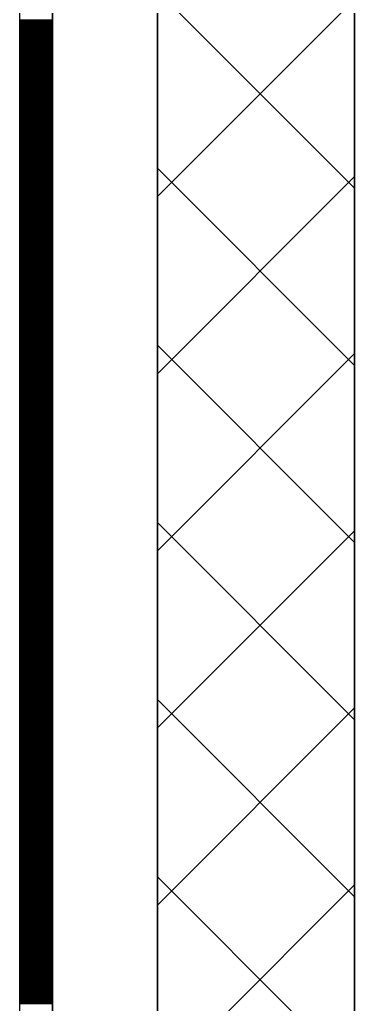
# Model space of a CAD drawing. Header units: millimetres. Extents: x -231292 to 573618, y -153144 to 564035.
# Drawn here: x 8548 to 8803, y 246194 to 246942 of the extents above; entities that cross this region are included whole.
import ezdxf

# ---------------------------------------------------------------- set-up
doc = ezdxf.new("R2010")
doc.units = ezdxf.units.MM
for name, color, linetype, lineweight in [('АР_Стены ПЕНОблок', 250, 'Continuous', 20), ('АР_Тонкая', 250, 'Continuous', 5), ('АР_Утеплитель', 250, 'Continuous', 0), ('АР_Штриховка', 250, 'Continuous', 0)]:
    doc.layers.add(name, color=color, linetype=linetype, lineweight=lineweight)
doc.layers.add('КР_Балки-0.5', color=60, linetype='Continuous', lineweight=50, plot=False)

msp = doc.modelspace()

# ---------------------------------------------------------------- linework, layer by layer
at = {"layer": 'АР_Стены ПЕНОблок', "color": 18, "linetype": 'Continuous', "lineweight": 25, "true_color": 0x000000}
msp.add_line((8803.243, 263866.253), (8803.243, 187666.253), dxfattribs=at)
at = {"layer": 'АР_Тонкая', "color": 18, "linetype": 'Continuous', "lineweight": 25, "true_color": 0x000000}
for p, q in [((8548.243, 263866.253), (8548.243, 187666.253)), ((8573.243, 263866.253), (8573.243, 187666.253)), ((8573.243, 187666.253), (8573.243, 263866.253)), ((8653.243, 187666.253), (8653.243, 263866.253))]:
    msp.add_line(p, q, dxfattribs=at)
at = {"layer": 'АР_Утеплитель', "color": 18, "linetype": 'Continuous', "lineweight": 25, "true_color": 0x000000}
for p, q in [((8653.243, 263866.253), (8653.243, 187666.253)), ((8803.243, 187666.253), (8803.243, 263866.253))]:
    msp.add_line(p, q, dxfattribs=at)
at = {"layer": 'АР_Штриховка', "color": 18, "linetype": 'Continuous', "lineweight": 25, "true_color": 0x000000}
for p, q in [((8803.243, 246814.051), (8653.243, 246964.051)), ((8653.243, 246807.764), (8803.243, 246957.764)), ((8548.243, 246942.002), (8573.243, 246942.002)), ((8548.243, 246941.002), (8573.243, 246941.002)), ((8548.243, 246940.002), (8573.243, 246940.002)), ((8548.243, 246939.002), (8573.243, 246939.002)), ((8548.243, 246938.002), (8573.243, 246938.002)), ((8548.243, 246937.002), (8573.243, 246937.002)), ((8548.243, 246936.002), (8573.243, 246936.002)), ((8548.243, 246935.002), (8573.243, 246935.002)), ((8548.243, 246934.002), (8573.243, 246934.002)), ((8548.243, 246933.002), (8573.243, 246933.002)), ((8548.243, 246932.002), (8573.243, 246932.002)), ((8548.243, 246931.002), (8573.243, 246931.002)), ((8548.243, 246930.002), (8573.243, 246930.002)), ((8548.243, 246929.002), (8573.243, 246929.002)), ((8548.243, 246928.002), (8573.243, 246928.002)), ((8548.243, 246927.002), (8573.243, 246927.002)), ((8548.243, 246926.002), (8573.243, 246926.002)), ((8548.243, 246925.002), (8573.243, 246925.002)), ((8548.243, 246924.002), (8573.243, 246924.002)), ((8548.243, 246923.002), (8573.243, 246923.002)), ((8548.243, 246922.002), (8573.243, 246922.002)), ((8548.243, 246921.002), (8573.243, 246921.002)), ((8548.243, 246920.002), (8573.243, 246920.002)), ((8548.243, 246919.002), (8573.243, 246919.002)), ((8548.243, 246918.002), (8573.243, 246918.002)), ((8548.243, 246917.002), (8573.243, 246917.002)), ((8548.243, 246916.002), (8573.243, 246916.002)), ((8548.243, 246915.002), (8573.243, 246915.002)), ((8548.243, 246914.002), (8573.243, 246914.002)), ((8548.243, 246913.002), (8573.243, 246913.002)), ((8548.243, 246912.002), (8573.243, 246912.002)), ((8548.243, 246911.002), (8573.243, 246911.002)), ((8548.243, 246910.002), (8573.243, 246910.002)), ((8548.243, 246909.002), (8573.243, 246909.002)), ((8548.243, 246908.002), (8573.243, 246908.002)), ((8548.243, 246907.002), (8573.243, 246907.002)), ((8548.243, 246906.002), (8573.243, 246906.002)), ((8548.243, 246905.002), (8573.243, 246905.002)), ((8548.243, 246904.002), (8573.243, 246904.002)), ((8548.243, 246903.002), (8573.243, 246903.002)), ((8548.243, 246902.002), (8573.243, 246902.002)), ((8548.243, 246901.002), (8573.243, 246901.002)), ((8548.243, 246900.002), (8573.243, 246900.002)), ((8548.243, 246899.002), (8573.243, 246899.002)), ((8548.243, 246898.002), (8573.243, 246898.002)), ((8548.243, 246897.002), (8573.243, 246897.002)), ((8548.243, 246896.002), (8573.243, 246896.002)), ((8548.243, 246895.002), (8573.243, 246895.002)), ((8548.243, 246894.002), (8573.243, 246894.002)), ((8548.243, 246893.002), (8573.243, 246893.002)), ((8548.243, 246892.002), (8573.243, 246892.002)), ((8548.243, 246891.002), (8573.243, 246891.002)), ((8548.243, 246890.002), (8573.243, 246890.002)), ((8548.243, 246889.002), (8573.243, 246889.002)), ((8548.243, 246888.002), (8573.243, 246888.002)), ((8548.243, 246887.002), (8573.243, 246887.002)), ((8548.243, 246886.002), (8573.243, 246886.002)), ((8548.243, 246885.002), (8573.243, 246885.002)), ((8548.243, 246884.002), (8573.243, 246884.002)), ((8548.243, 246883.002), (8573.243, 246883.002)), ((8548.243, 246882.002), (8573.243, 246882.002)), ((8548.243, 246881.002), (8573.243, 246881.002)), ((8548.243, 246880.002), (8573.243, 246880.002)), ((8548.243, 246879.002), (8573.243, 246879.002)), ((8548.243, 246878.002), (8573.243, 246878.002)), ((8548.243, 246877.002), (8573.243, 246877.002)), ((8548.243, 246876.002), (8573.243, 246876.002)), ((8548.243, 246875.002), (8573.243, 246875.002)), ((8548.243, 246874.002), (8573.243, 246874.002)), ((8548.243, 246873.002), (8573.243, 246873.002)), ((8548.243, 246872.002), (8573.243, 246872.002)), ((8548.243, 246871.002), (8573.243, 246871.002)), ((8548.243, 246870.002), (8573.243, 246870.002)), ((8548.243, 246869.002), (8573.243, 246869.002)), ((8548.243, 246868.002), (8573.243, 246868.002)), ((8548.243, 246867.002), (8573.243, 246867.002)), ((8548.243, 246866.002), (8573.243, 246866.002)), ((8548.243, 246865.002), (8573.243, 246865.002)), ((8548.243, 246864.002), (8573.243, 246864.002)), ((8548.243, 246863.002), (8573.243, 246863.002)), ((8548.243, 246862.002), (8573.243, 246862.002)), ((8548.243, 246861.002), (8573.243, 246861.002)), ((8548.243, 246860.002), (8573.243, 246860.002)), ((8548.243, 246859.002), (8573.243, 246859.002)), ((8548.243, 246858.002), (8573.243, 246858.002)), ((8548.243, 246857.002), (8573.243, 246857.002)), ((8548.243, 246856.002), (8573.243, 246856.002)), ((8548.243, 246855.002), (8573.243, 246855.002)), ((8548.243, 246854.002), (8573.243, 246854.002)), ((8548.243, 246853.002), (8573.243, 246853.002)), ((8548.243, 246852.002), (8573.243, 246852.002)), ((8548.243, 246851.002), (8573.243, 246851.002)), ((8548.243, 246850.002), (8573.243, 246850.002)), ((8548.243, 246849.002), (8573.243, 246849.002)), ((8548.243, 246848.002), (8573.243, 246848.002)), ((8548.243, 246847.002), (8573.243, 246847.002)), ((8548.243, 246846.002), (8573.243, 246846.002)), ((8548.243, 246845.002), (8573.243, 246845.002)), ((8548.243, 246844.002), (8573.243, 246844.002)), ((8548.243, 246843.002), (8573.243, 246843.002)), ((8548.243, 246842.002), (8573.243, 246842.002)), ((8548.243, 246841.002), (8573.243, 246841.002)), ((8548.243, 246840.002), (8573.243, 246840.002)), ((8548.243, 246839.002), (8573.243, 246839.002)), ((8548.243, 246838.002), (8573.243, 246838.002)), ((8548.243, 246837.002), (8573.243, 246837.002)), ((8548.243, 246836.002), (8573.243, 246836.002)), ((8548.243, 246835.002), (8573.243, 246835.002)), ((8548.243, 246834.002), (8573.243, 246834.002)), ((8548.243, 246833.002), (8573.243, 246833.002)), ((8548.243, 246832.002), (8573.243, 246832.002)), ((8548.243, 246831.002), (8573.243, 246831.002)), ((8548.243, 246830.002), (8573.243, 246830.002)), ((8548.243, 246829.002), (8573.243, 246829.002)), ((8548.243, 246828.002), (8573.243, 246828.002)), ((8803.243, 246679.347), (8653.243, 246829.347)), ((8548.243, 246827.002), (8573.243, 246827.002)), ((8548.243, 246826.002), (8573.243, 246826.002)), ((8548.243, 246825.002), (8573.243, 246825.002)), ((8548.243, 246824.002), (8573.243, 246824.002)), ((8548.243, 246823.002), (8573.243, 246823.002)), ((8548.243, 246822.002), (8573.243, 246822.002)), ((8548.243, 246821.002), (8573.243, 246821.002)), ((8548.243, 246820.002), (8573.243, 246820.002)), ((8653.243, 246673.06), (8803.243, 246823.06)), ((8548.243, 246819.002), (8573.243, 246819.002)), ((8548.243, 246818.002), (8573.243, 246818.002)), ((8548.243, 246817.002), (8573.243, 246817.002)), ((8548.243, 246816.002), (8573.243, 246816.002)), ((8548.243, 246815.002), (8573.243, 246815.002)), ((8548.243, 246814.002), (8573.243, 246814.002)), ((8548.243, 246813.002), (8573.243, 246813.002)), ((8548.243, 246812.002), (8573.243, 246812.002)), ((8548.243, 246811.002), (8573.243, 246811.002)), ((8548.243, 246810.002), (8573.243, 246810.002)), ((8548.243, 246809.002), (8573.243, 246809.002)), ((8548.243, 246808.002), (8573.243, 246808.002)), ((8548.243, 246807.002), (8573.243, 246807.002)), ((8548.243, 246806.002), (8573.243, 246806.002)), ((8548.243, 246805.002), (8573.243, 246805.002)), ((8548.243, 246804.002), (8573.243, 246804.002)), ((8548.243, 246803.002), (8573.243, 246803.002)), ((8548.243, 246802.002), (8573.243, 246802.002)), ((8548.243, 246801.002), (8573.243, 246801.002)), ((8548.243, 246800.002), (8573.243, 246800.002)), ((8548.243, 246799.002), (8573.243, 246799.002)), ((8548.243, 246798.002), (8573.243, 246798.002)), ((8548.243, 246797.002), (8573.243, 246797.002)), ((8548.243, 246796.002), (8573.243, 246796.002)), ((8548.243, 246795.002), (8573.243, 246795.002)), ((8548.243, 246794.002), (8573.243, 246794.002)), ((8548.243, 246793.002), (8573.243, 246793.002)), ((8548.243, 246792.002), (8573.243, 246792.002)), ((8548.243, 246791.002), (8573.243, 246791.002)), ((8548.243, 246790.002), (8573.243, 246790.002)), ((8548.243, 246789.002), (8573.243, 246789.002)), ((8548.243, 246788.002), (8573.243, 246788.002)), ((8548.243, 246787.002), (8573.243, 246787.002)), ((8548.243, 246786.002), (8573.243, 246786.002)), ((8548.243, 246785.002), (8573.243, 246785.002)), ((8548.243, 246784.002), (8573.243, 246784.002)), ((8548.243, 246783.002), (8573.243, 246783.002)), ((8548.243, 246782.002), (8573.243, 246782.002)), ((8548.243, 246781.002), (8573.243, 246781.002)), ((8548.243, 246780.002), (8573.243, 246780.002)), ((8548.243, 246779.002), (8573.243, 246779.002)), ((8548.243, 246778.002), (8573.243, 246778.002)), ((8548.243, 246777.002), (8573.243, 246777.002)), ((8548.243, 246776.002), (8573.243, 246776.002)), ((8548.243, 246775.002), (8573.243, 246775.002)), ((8548.243, 246774.002), (8573.243, 246774.002)), ((8548.243, 246773.002), (8573.243, 246773.002)), ((8548.243, 246772.002), (8573.243, 246772.002)), ((8548.243, 246771.002), (8573.243, 246771.002)), ((8548.243, 246770.002), (8573.243, 246770.002)), ((8548.243, 246769.002), (8573.243, 246769.002)), ((8548.243, 246768.002), (8573.243, 246768.002)), ((8548.243, 246767.002), (8573.243, 246767.002)), ((8548.243, 246766.002), (8573.243, 246766.002)), ((8548.243, 246765.002), (8573.243, 246765.002)), ((8548.243, 246764.002), (8573.243, 246764.002)), ((8548.243, 246763.002), (8573.243, 246763.002)), ((8548.243, 246762.002), (8573.243, 246762.002)), ((8548.243, 246761.002), (8573.243, 246761.002)), ((8548.243, 246760.002), (8573.243, 246760.002)), ((8548.243, 246759.002), (8573.243, 246759.002)), ((8548.243, 246758.002), (8573.243, 246758.002)), ((8548.243, 246757.002), (8573.243, 246757.002)), ((8548.243, 246756.002), (8573.243, 246756.002)), ((8548.243, 246755.002), (8573.243, 246755.002)), ((8548.243, 246754.002), (8573.243, 246754.002)), ((8548.243, 246753.002), (8573.243, 246753.002)), ((8548.243, 246752.002), (8573.243, 246752.002)), ((8548.243, 246751.002), (8573.243, 246751.002)), ((8548.243, 246750.002), (8573.243, 246750.002)), ((8548.243, 246749.002), (8573.243, 246749.002)), ((8548.243, 246748.002), (8573.243, 246748.002)), ((8548.243, 246747.002), (8573.243, 246747.002)), ((8548.243, 246746.002), (8573.243, 246746.002)), ((8548.243, 246745.002), (8573.243, 246745.002)), ((8548.243, 246744.002), (8573.243, 246744.002)), ((8548.243, 246743.002), (8573.243, 246743.002)), ((8548.243, 246742.002), (8573.243, 246742.002)), ((8548.243, 246741.002), (8573.243, 246741.002)), ((8548.243, 246740.002), (8573.243, 246740.002)), ((8548.243, 246739.002), (8573.243, 246739.002)), ((8548.243, 246738.002), (8573.243, 246738.002)), ((8548.243, 246737.002), (8573.243, 246737.002)), ((8548.243, 246736.002), (8573.243, 246736.002)), ((8548.243, 246735.002), (8573.243, 246735.002)), ((8548.243, 246734.002), (8573.243, 246734.002)), ((8548.243, 246733.002), (8573.243, 246733.002)), ((8548.243, 246732.002), (8573.243, 246732.002)), ((8548.243, 246731.002), (8573.243, 246731.002)), ((8548.243, 246730.002), (8573.243, 246730.002)), ((8548.243, 246729.002), (8573.243, 246729.002)), ((8548.243, 246728.002), (8573.243, 246728.002)), ((8548.243, 246727.002), (8573.243, 246727.002)), ((8548.243, 246726.002), (8573.243, 246726.002)), ((8548.243, 246725.002), (8573.243, 246725.002)), ((8548.243, 246724.002), (8573.243, 246724.002)), ((8548.243, 246723.002), (8573.243, 246723.002)), ((8548.243, 246722.002), (8573.243, 246722.002)), ((8548.243, 246721.002), (8573.243, 246721.002)), ((8548.243, 246720.002), (8573.243, 246720.002)), ((8548.243, 246719.002), (8573.243, 246719.002)), ((8548.243, 246718.002), (8573.243, 246718.002)), ((8548.243, 246717.002), (8573.243, 246717.002)), ((8548.243, 246716.002), (8573.243, 246716.002)), ((8548.243, 246715.002), (8573.243, 246715.002)), ((8548.243, 246714.002), (8573.243, 246714.002)), ((8548.243, 246713.002), (8573.243, 246713.002)), ((8548.243, 246712.002), (8573.243, 246712.002)), ((8548.243, 246711.002), (8573.243, 246711.002)), ((8548.243, 246710.002), (8573.243, 246710.002)), ((8548.243, 246709.002), (8573.243, 246709.002)), ((8548.243, 246708.002), (8573.243, 246708.002)), ((8548.243, 246707.002), (8573.243, 246707.002)), ((8548.243, 246706.002), (8573.243, 246706.002)), ((8548.243, 246705.002), (8573.243, 246705.002)), ((8548.243, 246704.002), (8573.243, 246704.002)), ((8548.243, 246703.002), (8573.243, 246703.002)), ((8548.243, 246702.002), (8573.243, 246702.002)), ((8548.243, 246701.002), (8573.243, 246701.002)), ((8548.243, 246700.002), (8573.243, 246700.002)), ((8548.243, 246699.002), (8573.243, 246699.002)), ((8548.243, 246698.002), (8573.243, 246698.002)), ((8548.243, 246697.002), (8573.243, 246697.002)), ((8548.243, 246696.002), (8573.243, 246696.002)), ((8548.243, 246695.002), (8573.243, 246695.002)), ((8548.243, 246694.002), (8573.243, 246694.002)), ((8548.243, 246693.002), (8573.243, 246693.002)), ((8803.243, 246544.643), (8653.243, 246694.643)), ((8548.243, 246692.002), (8573.243, 246692.002)), ((8548.243, 246691.002), (8573.243, 246691.002)), ((8548.243, 246690.002), (8573.243, 246690.002)), ((8548.243, 246689.002), (8573.243, 246689.002)), ((8548.243, 246688.002), (8573.243, 246688.002)), ((8548.243, 246687.002), (8573.243, 246687.002)), ((8548.243, 246686.002), (8573.243, 246686.002)), ((8548.243, 246685.002), (8573.243, 246685.002)), ((8653.243, 246538.356), (8803.243, 246688.356)), ((8548.243, 246684.002), (8573.243, 246684.002)), ((8548.243, 246683.002), (8573.243, 246683.002)), ((8548.243, 246682.002), (8573.243, 246682.002)), ((8548.243, 246681.002), (8573.243, 246681.002)), ((8548.243, 246680.002), (8573.243, 246680.002)), ((8548.243, 246679.002), (8573.243, 246679.002)), ((8548.243, 246678.002), (8573.243, 246678.002)), ((8548.243, 246677.002), (8573.243, 246677.002)), ((8548.243, 246676.002), (8573.243, 246676.002)), ((8548.243, 246675.002), (8573.243, 246675.002)), ((8548.243, 246674.002), (8573.243, 246674.002)), ((8548.243, 246673.002), (8573.243, 246673.002)), ((8548.243, 246672.002), (8573.243, 246672.002)), ((8548.243, 246671.002), (8573.243, 246671.002)), ((8548.243, 246670.002), (8573.243, 246670.002)), ((8548.243, 246669.002), (8573.243, 246669.002)), ((8548.243, 246668.002), (8573.243, 246668.002)), ((8548.243, 246667.002), (8573.243, 246667.002)), ((8548.243, 246666.002), (8573.243, 246666.002)), ((8548.243, 246665.002), (8573.243, 246665.002)), ((8548.243, 246664.002), (8573.243, 246664.002)), ((8548.243, 246663.002), (8573.243, 246663.002)), ((8548.243, 246662.002), (8573.243, 246662.002)), ((8548.243, 246661.002), (8573.243, 246661.002)), ((8548.243, 246660.002), (8573.243, 246660.002)), ((8548.243, 246659.002), (8573.243, 246659.002)), ((8548.243, 246658.002), (8573.243, 246658.002)), ((8548.243, 246657.002), (8573.243, 246657.002)), ((8548.243, 246656.002), (8573.243, 246656.002)), ((8548.243, 246655.002), (8573.243, 246655.002)), ((8548.243, 246654.002), (8573.243, 246654.002)), ((8548.243, 246653.002), (8573.243, 246653.002)), ((8548.243, 246652.002), (8573.243, 246652.002)), ((8548.243, 246651.002), (8573.243, 246651.002)), ((8548.243, 246650.002), (8573.243, 246650.002)), ((8548.243, 246649.002), (8573.243, 246649.002)), ((8548.243, 246648.002), (8573.243, 246648.002)), ((8548.243, 246647.002), (8573.243, 246647.002)), ((8548.243, 246646.002), (8573.243, 246646.002)), ((8548.243, 246645.002), (8573.243, 246645.002)), ((8548.243, 246644.002), (8573.243, 246644.002)), ((8548.243, 246643.002), (8573.243, 246643.002)), ((8548.243, 246642.002), (8573.243, 246642.002)), ((8548.243, 246641.002), (8573.243, 246641.002)), ((8548.243, 246640.002), (8573.243, 246640.002)), ((8548.243, 246639.002), (8573.243, 246639.002)), ((8548.243, 246638.002), (8573.243, 246638.002)), ((8548.243, 246637.002), (8573.243, 246637.002)), ((8548.243, 246636.002), (8573.243, 246636.002)), ((8548.243, 246635.002), (8573.243, 246635.002)), ((8548.243, 246634.002), (8573.243, 246634.002)), ((8548.243, 246633.002), (8573.243, 246633.002)), ((8548.243, 246632.002), (8573.243, 246632.002)), ((8548.243, 246631.002), (8573.243, 246631.002)), ((8548.243, 246630.002), (8573.243, 246630.002)), ((8548.243, 246629.002), (8573.243, 246629.002)), ((8548.243, 246628.002), (8573.243, 246628.002)), ((8548.243, 246627.002), (8573.243, 246627.002)), ((8548.243, 246626.002), (8573.243, 246626.002)), ((8548.243, 246625.002), (8573.243, 246625.002)), ((8548.243, 246624.002), (8573.243, 246624.002)), ((8548.243, 246623.002), (8573.243, 246623.002)), ((8548.243, 246622.002), (8573.243, 246622.002)), ((8548.243, 246621.002), (8573.243, 246621.002)), ((8548.243, 246620.002), (8573.243, 246620.002)), ((8548.243, 246619.002), (8573.243, 246619.002)), ((8548.243, 246618.002), (8573.243, 246618.002)), ((8548.243, 246617.002), (8573.243, 246617.002)), ((8548.243, 246616.002), (8573.243, 246616.002)), ((8548.243, 246615.002), (8573.243, 246615.002)), ((8548.243, 246614.002), (8573.243, 246614.002)), ((8548.243, 246613.002), (8573.243, 246613.002)), ((8548.243, 246612.002), (8573.243, 246612.002)), ((8548.243, 246611.002), (8573.243, 246611.002)), ((8548.243, 246610.002), (8573.243, 246610.002)), ((8548.243, 246609.002), (8573.243, 246609.002)), ((8548.243, 246608.002), (8573.243, 246608.002)), ((8548.243, 246607.002), (8573.243, 246607.002)), ((8548.243, 246606.002), (8573.243, 246606.002)), ((8548.243, 246605.002), (8573.243, 246605.002)), ((8548.243, 246604.002), (8573.243, 246604.002)), ((8548.243, 246603.002), (8573.243, 246603.002)), ((8548.243, 246602.002), (8573.243, 246602.002)), ((8548.243, 246601.002), (8573.243, 246601.002)), ((8548.243, 246600.002), (8573.243, 246600.002)), ((8548.243, 246599.002), (8573.243, 246599.002)), ((8548.243, 246598.002), (8573.243, 246598.002)), ((8548.243, 246597.002), (8573.243, 246597.002)), ((8548.243, 246596.002), (8573.243, 246596.002)), ((8548.243, 246595.002), (8573.243, 246595.002)), ((8548.243, 246594.002), (8573.243, 246594.002)), ((8548.243, 246593.002), (8573.243, 246593.002)), ((8548.243, 246592.002), (8573.243, 246592.002)), ((8548.243, 246591.002), (8573.243, 246591.002)), ((8548.243, 246590.002), (8573.243, 246590.002)), ((8548.243, 246589.002), (8573.243, 246589.002)), ((8548.243, 246588.002), (8573.243, 246588.002)), ((8548.243, 246587.002), (8573.243, 246587.002)), ((8548.243, 246586.002), (8573.243, 246586.002)), ((8548.243, 246585.002), (8573.243, 246585.002)), ((8548.243, 246584.002), (8573.243, 246584.002)), ((8548.243, 246583.002), (8573.243, 246583.002)), ((8548.243, 246582.002), (8573.243, 246582.002)), ((8548.243, 246581.002), (8573.243, 246581.002)), ((8548.243, 246580.002), (8573.243, 246580.002)), ((8548.243, 246579.002), (8573.243, 246579.002)), ((8548.243, 246578.002), (8573.243, 246578.002)), ((8548.243, 246577.002), (8573.243, 246577.002)), ((8548.243, 246576.002), (8573.243, 246576.002)), ((8548.243, 246575.002), (8573.243, 246575.002)), ((8548.243, 246574.002), (8573.243, 246574.002)), ((8548.243, 246573.002), (8573.243, 246573.002)), ((8548.243, 246572.002), (8573.243, 246572.002)), ((8548.243, 246571.002), (8573.243, 246571.002)), ((8548.243, 246570.002), (8573.243, 246570.002)), ((8548.243, 246569.002), (8573.243, 246569.002)), ((8548.243, 246568.002), (8573.243, 246568.002)), ((8548.243, 246567.002), (8573.243, 246567.002)), ((8548.243, 246566.002), (8573.243, 246566.002)), ((8548.243, 246565.002), (8573.243, 246565.002)), ((8548.243, 246564.002), (8573.243, 246564.002)), ((8548.243, 246563.002), (8573.243, 246563.002)), ((8548.243, 246562.002), (8573.243, 246562.002)), ((8548.243, 246561.002), (8573.243, 246561.002)), ((8548.243, 246560.002), (8573.243, 246560.002)), ((8548.243, 246559.002), (8573.243, 246559.002)), ((8548.243, 246558.002), (8573.243, 246558.002)), ((8803.243, 246409.94), (8653.243, 246559.94)), ((8548.243, 246557.002), (8573.243, 246557.002)), ((8548.243, 246556.002), (8573.243, 246556.002)), ((8548.243, 246555.002), (8573.243, 246555.002)), ((8548.243, 246554.002), (8573.243, 246554.002)), ((8548.243, 246553.002), (8573.243, 246553.002)), ((8548.243, 246552.002), (8573.243, 246552.002)), ((8548.243, 246551.002), (8573.243, 246551.002)), ((8653.243, 246403.653), (8803.243, 246553.653)), ((8548.243, 246550.002), (8573.243, 246550.002)), ((8548.243, 246549.002), (8573.243, 246549.002)), ((8548.243, 246548.002), (8573.243, 246548.002)), ((8548.243, 246547.002), (8573.243, 246547.002)), ((8548.243, 246546.002), (8573.243, 246546.002)), ((8548.243, 246545.002), (8573.243, 246545.002)), ((8548.243, 246544.002), (8573.243, 246544.002)), ((8548.243, 246543.002), (8573.243, 246543.002)), ((8548.243, 246542.002), (8573.243, 246542.002)), ((8548.243, 246541.002), (8573.243, 246541.002)), ((8548.243, 246540.002), (8573.243, 246540.002)), ((8548.243, 246539.002), (8573.243, 246539.002)), ((8548.243, 246538.002), (8573.243, 246538.002)), ((8548.243, 246537.002), (8573.243, 246537.002)), ((8548.243, 246536.002), (8573.243, 246536.002)), ((8548.243, 246535.002), (8573.243, 246535.002)), ((8548.243, 246534.002), (8573.243, 246534.002)), ((8548.243, 246533.002), (8573.243, 246533.002)), ((8548.243, 246532.002), (8573.243, 246532.002)), ((8548.243, 246531.002), (8573.243, 246531.002)), ((8548.243, 246530.002), (8573.243, 246530.002)), ((8548.243, 246529.002), (8573.243, 246529.002)), ((8548.243, 246528.002), (8573.243, 246528.002)), ((8548.243, 246527.002), (8573.243, 246527.002)), ((8548.243, 246526.002), (8573.243, 246526.002)), ((8548.243, 246525.002), (8573.243, 246525.002)), ((8548.243, 246524.002), (8573.243, 246524.002)), ((8548.243, 246523.002), (8573.243, 246523.002)), ((8548.243, 246522.002), (8573.243, 246522.002)), ((8548.243, 246521.002), (8573.243, 246521.002)), ((8548.243, 246520.002), (8573.243, 246520.002)), ((8548.243, 246519.002), (8573.243, 246519.002)), ((8548.243, 246518.002), (8573.243, 246518.002)), ((8548.243, 246517.002), (8573.243, 246517.002)), ((8548.243, 246516.002), (8573.243, 246516.002)), ((8548.243, 246515.002), (8573.243, 246515.002)), ((8548.243, 246514.002), (8573.243, 246514.002)), ((8548.243, 246513.002), (8573.243, 246513.002)), ((8548.243, 246512.002), (8573.243, 246512.002)), ((8548.243, 246511.002), (8573.243, 246511.002)), ((8548.243, 246510.002), (8573.243, 246510.002)), ((8548.243, 246509.002), (8573.243, 246509.002)), ((8548.243, 246508.002), (8573.243, 246508.002)), ((8548.243, 246507.002), (8573.243, 246507.002)), ((8548.243, 246506.002), (8573.243, 246506.002)), ((8548.243, 246505.002), (8573.243, 246505.002)), ((8548.243, 246504.002), (8573.243, 246504.002)), ((8548.243, 246503.002), (8573.243, 246503.002)), ((8548.243, 246502.002), (8573.243, 246502.002)), ((8548.243, 246501.002), (8573.243, 246501.002)), ((8548.243, 246500.002), (8573.243, 246500.002)), ((8548.243, 246499.002), (8573.243, 246499.002)), ((8548.243, 246498.002), (8573.243, 246498.002)), ((8548.243, 246497.002), (8573.243, 246497.002)), ((8548.243, 246496.002), (8573.243, 246496.002)), ((8548.243, 246495.002), (8573.243, 246495.002)), ((8548.243, 246494.002), (8573.243, 246494.002)), ((8548.243, 246493.002), (8573.243, 246493.002)), ((8548.243, 246492.002), (8573.243, 246492.002)), ((8548.243, 246491.002), (8573.243, 246491.002)), ((8548.243, 246490.002), (8573.243, 246490.002)), ((8548.243, 246489.002), (8573.243, 246489.002)), ((8548.243, 246488.002), (8573.243, 246488.002)), ((8548.243, 246487.002), (8573.243, 246487.002)), ((8548.243, 246486.002), (8573.243, 246486.002)), ((8548.243, 246485.002), (8573.243, 246485.002)), ((8548.243, 246484.002), (8573.243, 246484.002)), ((8548.243, 246483.002), (8573.243, 246483.002)), ((8548.243, 246482.002), (8573.243, 246482.002)), ((8548.243, 246481.002), (8573.243, 246481.002)), ((8548.243, 246480.002), (8573.243, 246480.002)), ((8548.243, 246479.002), (8573.243, 246479.002)), ((8548.243, 246478.002), (8573.243, 246478.002)), ((8548.243, 246477.002), (8573.243, 246477.002)), ((8548.243, 246476.002), (8573.243, 246476.002)), ((8548.243, 246475.002), (8573.243, 246475.002)), ((8548.243, 246474.002), (8573.243, 246474.002)), ((8548.243, 246473.002), (8573.243, 246473.002)), ((8548.243, 246472.002), (8573.243, 246472.002)), ((8548.243, 246471.002), (8573.243, 246471.002)), ((8548.243, 246470.002), (8573.243, 246470.002)), ((8548.243, 246469.002), (8573.243, 246469.002)), ((8548.243, 246468.002), (8573.243, 246468.002)), ((8548.243, 246467.002), (8573.243, 246467.002)), ((8548.243, 246466.002), (8573.243, 246466.002)), ((8548.243, 246465.002), (8573.243, 246465.002)), ((8548.243, 246464.002), (8573.243, 246464.002)), ((8548.243, 246463.002), (8573.243, 246463.002)), ((8548.243, 246462.002), (8573.243, 246462.002)), ((8548.243, 246461.002), (8573.243, 246461.002)), ((8548.243, 246460.002), (8573.243, 246460.002)), ((8548.243, 246459.002), (8573.243, 246459.002)), ((8548.243, 246458.002), (8573.243, 246458.002)), ((8548.243, 246457.002), (8573.243, 246457.002)), ((8548.243, 246456.002), (8573.243, 246456.002)), ((8548.243, 246455.002), (8573.243, 246455.002)), ((8548.243, 246454.002), (8573.243, 246454.002)), ((8548.243, 246453.002), (8573.243, 246453.002)), ((8548.243, 246452.002), (8573.243, 246452.002)), ((8548.243, 246451.002), (8573.243, 246451.002)), ((8548.243, 246450.002), (8573.243, 246450.002)), ((8548.243, 246449.002), (8573.243, 246449.002)), ((8548.243, 246448.002), (8573.243, 246448.002)), ((8548.243, 246447.002), (8573.243, 246447.002)), ((8548.243, 246446.002), (8573.243, 246446.002)), ((8548.243, 246445.002), (8573.243, 246445.002)), ((8548.243, 246444.002), (8573.243, 246444.002)), ((8548.243, 246443.002), (8573.243, 246443.002)), ((8548.243, 246442.002), (8573.243, 246442.002)), ((8548.243, 246441.002), (8573.243, 246441.002)), ((8548.243, 246440.002), (8573.243, 246440.002)), ((8548.243, 246439.002), (8573.243, 246439.002)), ((8548.243, 246438.002), (8573.243, 246438.002)), ((8548.243, 246437.002), (8573.243, 246437.002)), ((8548.243, 246436.002), (8573.243, 246436.002)), ((8548.243, 246435.002), (8573.243, 246435.002)), ((8548.243, 246434.002), (8573.243, 246434.002)), ((8548.243, 246433.002), (8573.243, 246433.002)), ((8548.243, 246432.002), (8573.243, 246432.002)), ((8548.243, 246431.002), (8573.243, 246431.002)), ((8548.243, 246430.002), (8573.243, 246430.002)), ((8548.243, 246429.002), (8573.243, 246429.002)), ((8548.243, 246428.002), (8573.243, 246428.002)), ((8548.243, 246427.002), (8573.243, 246427.002)), ((8548.243, 246426.002), (8573.243, 246426.002)), ((8548.243, 246425.002), (8573.243, 246425.002)), ((8548.243, 246424.002), (8573.243, 246424.002)), ((8548.243, 246423.002), (8573.243, 246423.002)), ((8803.243, 246275.236), (8653.243, 246425.236)), ((8548.243, 246422.002), (8573.243, 246422.002)), ((8548.243, 246421.002), (8573.243, 246421.002)), ((8548.243, 246420.002), (8573.243, 246420.002)), ((8548.243, 246419.002), (8573.243, 246419.002)), ((8548.243, 246418.002), (8573.243, 246418.002)), ((8548.243, 246417.002), (8573.243, 246417.002)), ((8548.243, 246416.002), (8573.243, 246416.002)), ((8653.243, 246268.949), (8803.243, 246418.949)), ((8548.243, 246415.002), (8573.243, 246415.002)), ((8548.243, 246414.002), (8573.243, 246414.002)), ((8548.243, 246413.002), (8573.243, 246413.002)), ((8548.243, 246412.002), (8573.243, 246412.002)), ((8548.243, 246411.002), (8573.243, 246411.002)), ((8548.243, 246410.002), (8573.243, 246410.002)), ((8548.243, 246409.002), (8573.243, 246409.002)), ((8548.243, 246408.002), (8573.243, 246408.002)), ((8548.243, 246407.002), (8573.243, 246407.002)), ((8548.243, 246406.002), (8573.243, 246406.002)), ((8548.243, 246405.002), (8573.243, 246405.002)), ((8548.243, 246404.002), (8573.243, 246404.002)), ((8548.243, 246403.002), (8573.243, 246403.002)), ((8548.243, 246402.002), (8573.243, 246402.002)), ((8548.243, 246401.002), (8573.243, 246401.002)), ((8548.243, 246400.002), (8573.243, 246400.002)), ((8548.243, 246399.002), (8573.243, 246399.002)), ((8548.243, 246398.002), (8573.243, 246398.002)), ((8548.243, 246397.002), (8573.243, 246397.002)), ((8548.243, 246396.002), (8573.243, 246396.002)), ((8548.243, 246395.002), (8573.243, 246395.002)), ((8548.243, 246394.002), (8573.243, 246394.002)), ((8548.243, 246393.002), (8573.243, 246393.002)), ((8548.243, 246392.002), (8573.243, 246392.002)), ((8548.243, 246391.002), (8573.243, 246391.002)), ((8548.243, 246390.002), (8573.243, 246390.002)), ((8548.243, 246389.002), (8573.243, 246389.002)), ((8548.243, 246388.002), (8573.243, 246388.002)), ((8548.243, 246387.002), (8573.243, 246387.002)), ((8548.243, 246386.002), (8573.243, 246386.002)), ((8548.243, 246385.002), (8573.243, 246385.002)), ((8548.243, 246384.002), (8573.243, 246384.002)), ((8548.243, 246383.002), (8573.243, 246383.002)), ((8548.243, 246382.002), (8573.243, 246382.002)), ((8548.243, 246381.002), (8573.243, 246381.002)), ((8548.243, 246380.002), (8573.243, 246380.002)), ((8548.243, 246379.002), (8573.243, 246379.002)), ((8548.243, 246378.002), (8573.243, 246378.002)), ((8548.243, 246377.002), (8573.243, 246377.002)), ((8548.243, 246376.002), (8573.243, 246376.002)), ((8548.243, 246375.002), (8573.243, 246375.002)), ((8548.243, 246374.002), (8573.243, 246374.002)), ((8548.243, 246373.002), (8573.243, 246373.002)), ((8548.243, 246372.002), (8573.243, 246372.002)), ((8548.243, 246371.002), (8573.243, 246371.002)), ((8548.243, 246370.002), (8573.243, 246370.002)), ((8548.243, 246369.002), (8573.243, 246369.002)), ((8548.243, 246368.002), (8573.243, 246368.002)), ((8548.243, 246367.002), (8573.243, 246367.002)), ((8548.243, 246366.002), (8573.243, 246366.002)), ((8548.243, 246365.002), (8573.243, 246365.002)), ((8548.243, 246364.002), (8573.243, 246364.002)), ((8548.243, 246363.002), (8573.243, 246363.002)), ((8548.243, 246362.002), (8573.243, 246362.002)), ((8548.243, 246361.002), (8573.243, 246361.002)), ((8548.243, 246360.002), (8573.243, 246360.002)), ((8548.243, 246359.002), (8573.243, 246359.002)), ((8548.243, 246358.002), (8573.243, 246358.002)), ((8548.243, 246357.002), (8573.243, 246357.002)), ((8548.243, 246356.002), (8573.243, 246356.002)), ((8548.243, 246355.002), (8573.243, 246355.002)), ((8548.243, 246354.002), (8573.243, 246354.002)), ((8548.243, 246353.002), (8573.243, 246353.002)), ((8548.243, 246352.002), (8573.243, 246352.002)), ((8548.243, 246351.002), (8573.243, 246351.002)), ((8548.243, 246350.002), (8573.243, 246350.002)), ((8548.243, 246349.002), (8573.243, 246349.002)), ((8548.243, 246348.002), (8573.243, 246348.002)), ((8548.243, 246347.002), (8573.243, 246347.002)), ((8548.243, 246346.002), (8573.243, 246346.002)), ((8548.243, 246345.002), (8573.243, 246345.002)), ((8548.243, 246344.002), (8573.243, 246344.002)), ((8548.243, 246343.002), (8573.243, 246343.002)), ((8548.243, 246342.002), (8573.243, 246342.002)), ((8548.243, 246341.002), (8573.243, 246341.002)), ((8548.243, 246340.002), (8573.243, 246340.002)), ((8548.243, 246339.002), (8573.243, 246339.002)), ((8548.243, 246338.002), (8573.243, 246338.002)), ((8548.243, 246337.002), (8573.243, 246337.002)), ((8548.243, 246336.002), (8573.243, 246336.002)), ((8548.243, 246335.002), (8573.243, 246335.002)), ((8548.243, 246334.002), (8573.243, 246334.002)), ((8548.243, 246333.002), (8573.243, 246333.002)), ((8548.243, 246332.002), (8573.243, 246332.002)), ((8548.243, 246331.002), (8573.243, 246331.002)), ((8548.243, 246330.002), (8573.243, 246330.002)), ((8548.243, 246329.002), (8573.243, 246329.002)), ((8548.243, 246328.002), (8573.243, 246328.002)), ((8548.243, 246327.002), (8573.243, 246327.002)), ((8548.243, 246326.002), (8573.243, 246326.002)), ((8548.243, 246325.002), (8573.243, 246325.002)), ((8548.243, 246324.002), (8573.243, 246324.002)), ((8548.243, 246323.002), (8573.243, 246323.002)), ((8548.243, 246322.002), (8573.243, 246322.002)), ((8548.243, 246321.002), (8573.243, 246321.002)), ((8548.243, 246320.002), (8573.243, 246320.002)), ((8548.243, 246319.002), (8573.243, 246319.002)), ((8548.243, 246318.002), (8573.243, 246318.002)), ((8548.243, 246317.002), (8573.243, 246317.002)), ((8548.243, 246316.002), (8573.243, 246316.002)), ((8548.243, 246315.002), (8573.243, 246315.002)), ((8548.243, 246314.002), (8573.243, 246314.002)), ((8548.243, 246313.002), (8573.243, 246313.002)), ((8548.243, 246312.002), (8573.243, 246312.002)), ((8548.243, 246311.002), (8573.243, 246311.002)), ((8548.243, 246310.002), (8573.243, 246310.002)), ((8548.243, 246309.002), (8573.243, 246309.002)), ((8548.243, 246308.002), (8573.243, 246308.002)), ((8548.243, 246307.002), (8573.243, 246307.002)), ((8548.243, 246306.002), (8573.243, 246306.002)), ((8548.243, 246305.002), (8573.243, 246305.002)), ((8548.243, 246304.002), (8573.243, 246304.002)), ((8548.243, 246303.002), (8573.243, 246303.002)), ((8548.243, 246302.002), (8573.243, 246302.002)), ((8548.243, 246301.002), (8573.243, 246301.002)), ((8548.243, 246300.002), (8573.243, 246300.002)), ((8548.243, 246299.002), (8573.243, 246299.002)), ((8548.243, 246298.002), (8573.243, 246298.002)), ((8548.243, 246297.002), (8573.243, 246297.002)), ((8548.243, 246296.002), (8573.243, 246296.002)), ((8548.243, 246295.002), (8573.243, 246295.002)), ((8548.243, 246294.002), (8573.243, 246294.002)), ((8548.243, 246293.002), (8573.243, 246293.002)), ((8548.243, 246292.002), (8573.243, 246292.002)), ((8548.243, 246291.002), (8573.243, 246291.002)), ((8548.243, 246290.002), (8573.243, 246290.002)), ((8548.243, 246289.002), (8573.243, 246289.002)), ((8803.243, 246140.532), (8653.243, 246290.532)), ((8548.243, 246288.002), (8573.243, 246288.002)), ((8548.243, 246287.002), (8573.243, 246287.002)), ((8548.243, 246286.002), (8573.243, 246286.002)), ((8548.243, 246285.002), (8573.243, 246285.002)), ((8548.243, 246284.002), (8573.243, 246284.002)), ((8548.243, 246283.002), (8573.243, 246283.002)), ((8548.243, 246282.002), (8573.243, 246282.002)), ((8548.243, 246281.002), (8573.243, 246281.002)), ((8653.243, 246134.245), (8803.243, 246284.245)), ((8548.243, 246280.002), (8573.243, 246280.002)), ((8548.243, 246279.002), (8573.243, 246279.002)), ((8548.243, 246278.002), (8573.243, 246278.002)), ((8548.243, 246277.002), (8573.243, 246277.002)), ((8548.243, 246276.002), (8573.243, 246276.002)), ((8548.243, 246275.002), (8573.243, 246275.002)), ((8548.243, 246274.002), (8573.243, 246274.002)), ((8548.243, 246273.002), (8573.243, 246273.002)), ((8548.243, 246272.002), (8573.243, 246272.002)), ((8548.243, 246271.002), (8573.243, 246271.002)), ((8548.243, 246270.002), (8573.243, 246270.002)), ((8548.243, 246269.002), (8573.243, 246269.002)), ((8548.243, 246268.002), (8573.243, 246268.002)), ((8548.243, 246267.002), (8573.243, 246267.002)), ((8548.243, 246266.002), (8573.243, 246266.002)), ((8548.243, 246265.002), (8573.243, 246265.002)), ((8548.243, 246264.002), (8573.243, 246264.002)), ((8548.243, 246263.002), (8573.243, 246263.002)), ((8548.243, 246262.002), (8573.243, 246262.002)), ((8548.243, 246261.002), (8573.243, 246261.002)), ((8548.243, 246260.002), (8573.243, 246260.002)), ((8548.243, 246259.002), (8573.243, 246259.002)), ((8548.243, 246258.002), (8573.243, 246258.002)), ((8548.243, 246257.002), (8573.243, 246257.002)), ((8548.243, 246256.002), (8573.243, 246256.002)), ((8548.243, 246255.002), (8573.243, 246255.002)), ((8548.243, 246254.002), (8573.243, 246254.002)), ((8548.243, 246253.002), (8573.243, 246253.002)), ((8548.243, 246252.002), (8573.243, 246252.002)), ((8548.243, 246251.002), (8573.243, 246251.002)), ((8548.243, 246250.002), (8573.243, 246250.002)), ((8548.243, 246249.002), (8573.243, 246249.002)), ((8548.243, 246248.002), (8573.243, 246248.002)), ((8548.243, 246247.002), (8573.243, 246247.002)), ((8548.243, 246246.002), (8573.243, 246246.002)), ((8548.243, 246245.002), (8573.243, 246245.002)), ((8548.243, 246244.002), (8573.243, 246244.002)), ((8548.243, 246243.002), (8573.243, 246243.002)), ((8548.243, 246242.002), (8573.243, 246242.002)), ((8548.243, 246241.002), (8573.243, 246241.002)), ((8548.243, 246240.002), (8573.243, 246240.002)), ((8548.243, 246239.002), (8573.243, 246239.002)), ((8548.243, 246238.002), (8573.243, 246238.002)), ((8548.243, 246237.002), (8573.243, 246237.002)), ((8548.243, 246236.002), (8573.243, 246236.002)), ((8548.243, 246235.002), (8573.243, 246235.002)), ((8548.243, 246234.002), (8573.243, 246234.002)), ((8548.243, 246233.002), (8573.243, 246233.002)), ((8548.243, 246232.002), (8573.243, 246232.002)), ((8548.243, 246231.002), (8573.243, 246231.002)), ((8548.243, 246230.002), (8573.243, 246230.002)), ((8548.243, 246229.002), (8573.243, 246229.002)), ((8548.243, 246228.002), (8573.243, 246228.002)), ((8548.243, 246227.002), (8573.243, 246227.002)), ((8548.243, 246226.002), (8573.243, 246226.002)), ((8548.243, 246225.002), (8573.243, 246225.002)), ((8548.243, 246224.002), (8573.243, 246224.002)), ((8548.243, 246223.002), (8573.243, 246223.002)), ((8548.243, 246222.002), (8573.243, 246222.002)), ((8548.243, 246221.002), (8573.243, 246221.002)), ((8548.243, 246220.002), (8573.243, 246220.002)), ((8548.243, 246219.002), (8573.243, 246219.002)), ((8548.243, 246218.002), (8573.243, 246218.002)), ((8548.243, 246217.002), (8573.243, 246217.002)), ((8548.243, 246216.002), (8573.243, 246216.002)), ((8548.243, 246215.002), (8573.243, 246215.002)), ((8548.243, 246214.002), (8573.243, 246214.002)), ((8548.243, 246213.002), (8573.243, 246213.002)), ((8548.243, 246212.002), (8573.243, 246212.002)), ((8548.243, 246211.002), (8573.243, 246211.002)), ((8548.243, 246210.002), (8573.243, 246210.002)), ((8548.243, 246209.002), (8573.243, 246209.002)), ((8548.243, 246208.002), (8573.243, 246208.002)), ((8548.243, 246207.002), (8573.243, 246207.002)), ((8548.243, 246206.002), (8573.243, 246206.002)), ((8548.243, 246205.002), (8573.243, 246205.002)), ((8548.243, 246204.002), (8573.243, 246204.002)), ((8548.243, 246203.002), (8573.243, 246203.002)), ((8548.243, 246202.002), (8573.243, 246202.002)), ((8548.243, 246201.002), (8573.243, 246201.002)), ((8548.243, 246200.002), (8573.243, 246200.002)), ((8548.243, 246199.002), (8573.243, 246199.002)), ((8548.243, 246198.002), (8573.243, 246198.002)), ((8548.243, 246197.002), (8573.243, 246197.002)), ((8548.243, 246196.002), (8573.243, 246196.002)), ((8548.243, 246195.002), (8573.243, 246195.002)), ((8548.243, 246194.002), (8573.243, 246194.002))]:
    msp.add_line(p, q, dxfattribs=at)
at = {"layer": 'КР_Балки-0.5', "color": 18, "lineweight": 25, "ltscale": 200, "true_color": 0x000000}
msp.add_line((8803.244, 237366.253), (8803.244, 263866.253), dxfattribs=at)

doc.saveas('drawing.dxf')
